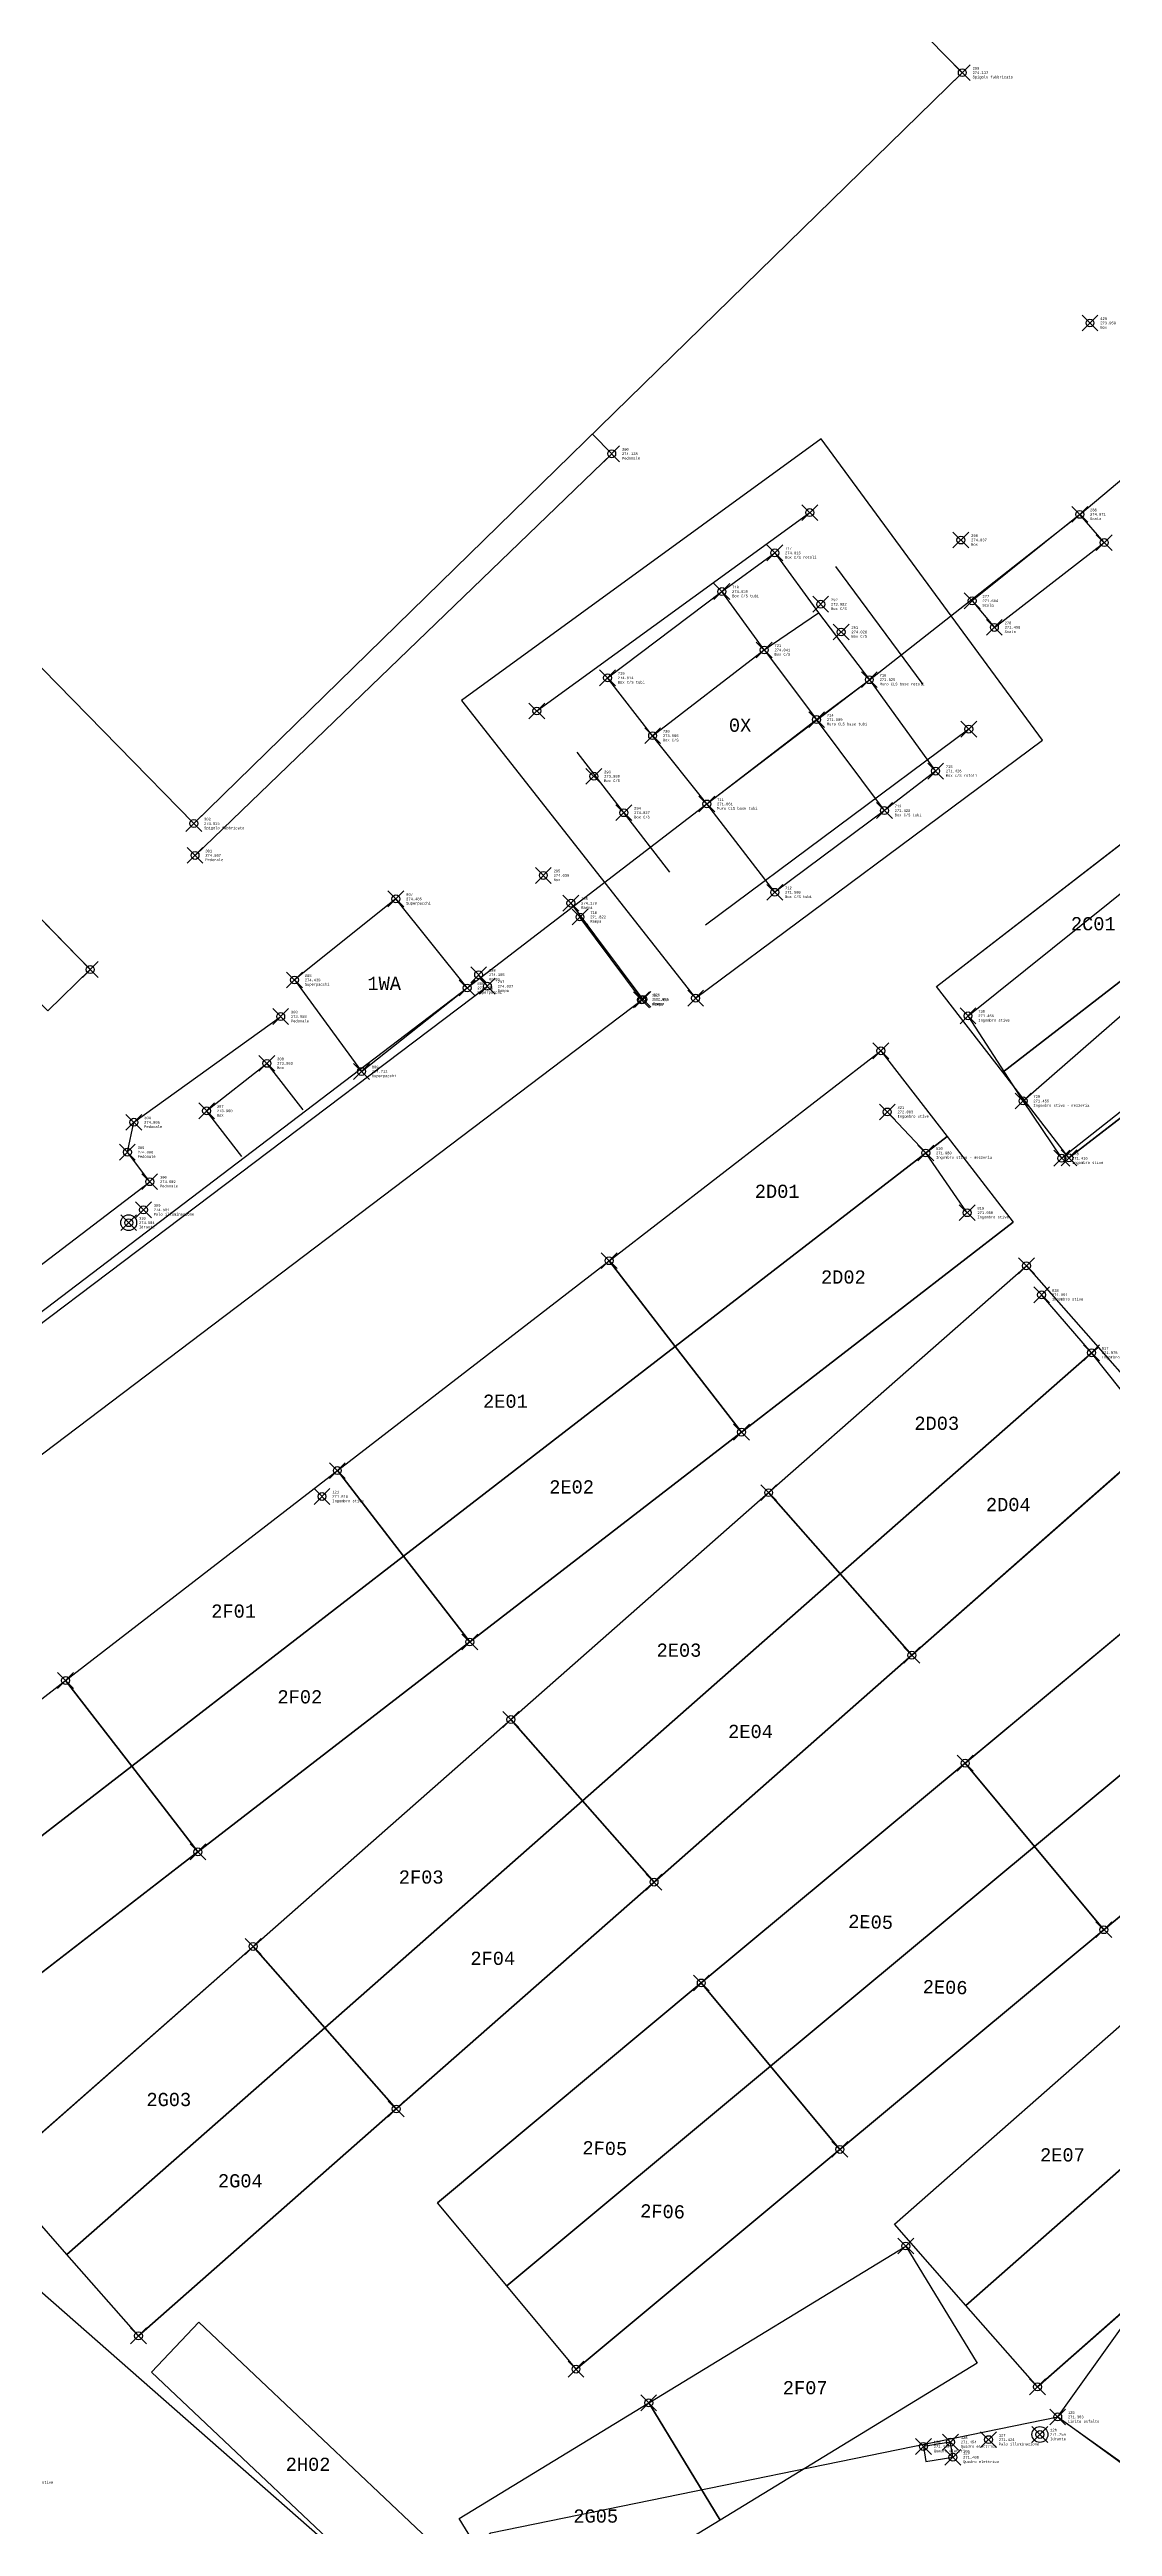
# Model space of a CAD drawing. Extents: x -300 to 752999, y -82189 to 306044.
# Drawn here: x 207910 to 248146, y 47901 to 141680 of the extents above; entities that cross this region are included whole.
import ezdxf
from ezdxf.enums import TextEntityAlignment as Align

# ---------------------------------------------------------------- set-up
doc = ezdxf.new("R2010")
doc.units = 0
doc.header["$PDMODE"] = 35
doc.header["$PDSIZE"] = 300
for name, color, linetype, lineweight in [('WF ingombro stive 2', 1, 'Continuous', 30), ('WF lato di accesso', 40, 'Continuous', 30), ('WF piazzole', 6, 'Continuous', 30), ('WF vertice sinistro', 94, 'Continuous', 30)]:
    doc.layers.add(name, color=color, linetype=linetype, lineweight=lineweight)
doc.layers.add('WF nome aree GPS', color=7, linetype='Continuous')
doc.layers.add('WF nuovi punti', color=6, linetype='Continuous')
doc.styles.get("Standard").update_dxf_attribs({"font": 'consola.ttf', "height": 500})

# ---------------------------------------------------------------- blocks, each defined once
blk = doc.blocks.new('rilievo 2')
at = {"color": 8}
for p, q in [((314517, -473480), (324848, -465970)), ((325817, -468004), (329130, -472483)), ((330867, -474168), (320896, -481588)), ((319553, -479577), (316045, -475043))]:
    blk.add_line(p, q, dxfattribs=at)
at = {"color": 8, "elevation": 2045}
blk.add_lwpolyline([(301578, -478948), (317351, -463742), (316621, -462996)], dxfattribs=at)
at = {"color": 8}
for points in [[(161648, -448828, 1954), (186863, -479531, 1078), (241997, -524553, 234), (257566, -525503, 360), (287808, -502280, 2651), (311879, -483968, 2683), (320954, -477001, -331), (327105, -472296, -331), (335070, -466036, 2080), (354649, -449578, 2133), (314683, -397379, 2207), (310635, -400536, 2212), (303510, -391107, 2143), (295063, -397138, 2335), (271429, -369482, 1692), (264211, -374625, 1649), (263130, -375375, 1675), (222048, -404916, 2809)], [(309560, -546125, -352), (312778, -542459, -391), (334234, -538070, -628), (348344, -548307, -983), (356892, -554192, -1195), (361959, -553931, -1407), (370204, -546889, -1399), (377957, -551519, -1580), (396391, -562427, -1455), (395427, -574492, -1317), (395026, -585611, -1377), (397751, -587224, -1981), (408367, -589089, -2210), (438006, -587763, -2348)], [(318901, -474415, 1995), (317195, -472225, 2023), (321522, -468958, 2048), (323525, -467495, 2024), (325182, -469764, -241251)], [(320954, -477001, -331), (318901, -474415, 1995), (323126, -471171, 2050), (325182, -469764, -241251), (327104, -472295, -467)], [(323126, -471171, 2050), (321522, -468958, 2048)], [(323126, -471171, 2050), (325108, -473807, -482)], [(320954, -477001, -331), (325108, -473807, -482), (327104, -472295, -467), (329612, -475756, -566), (327675, -477250, -564), (323524, -480345, -483), (320954, -477001, -331)], [(327675, -477250, -564), (325108, -473807, -482)], [(332925, -488245, -536), (342792, -479627, -732)], [(315807, -480757, 2187), (318531, -484399, 64), (294129, -502882, -37), (291669, -499749, -32), (312644, -483901, 2046), (312314, -483467, 2113)], [(318481, -484416, -282), (316151, -481280, -169)], [(252733, -525208, 321), (252800, -523809, 2574), (256922, -524079, 2529), (299863, -491302, 2611), (299017, -490184, 2014), (299264, -489052, 2014), (304821, -485049, 1996)], [(303351, -490348, 2310), (302016, -488619, 1969), (304298, -486821, 1972), (305654, -488580, 2259)], [(330807, -492475, -42), (329240, -490215, -11), (327783, -488662, 12)], [(337188, -499887, -264), (335516, -497779, -116), (333626, -495584, -100)]]:
    blk.add_polyline3d(points, dxfattribs=at)
for points in [[(330623, -449313, 2125), (301532, -477741, 2033), (237357, -412142, 2131), (266341, -383731, 2144)], [(330997, -469309, -387), (331837, -470315, -494), (335996, -467105, -550), (335070, -466036, 2080)], [(340490, -477283, -660), (345094, -481970, -805), (334389, -490413, -575), (332925, -488245, -536), (330839, -485021, -525)], [(305345, -483665, 2448), (307881, -487127, 2720), (311879, -483968, 2683), (309182, -480595, 2494)], [(330177, -539023, -538), (329152, -539187, -552), (329241, -539762, -598), (330267, -539597, -584)]]:
    blk.add_polyline3d(points, close=True, dxfattribs=at)
at = {"color": 1}
for centre in [(299068, -492854, 2592), (333561, -538734, -732)]:
    blk.add_circle(centre, 300, dxfattribs=at)
at = {"color": 8}
for p in [(330623, -449313, 2125), (335457, -458790, 1967), (317351, -463742, 2137), (335070, -466036, 2080), (330570, -467007, 2045), (323525, -467495, 2024), (335996, -467105, -550), (321522, -468958, 2048), (325263, -469439, 1990), (330997, -469309, -387), (326036, -470490, 2035), (331837, -470315, -494), (323126, -471171, 2050), (317195, -472225, 2023), (327104, -472295, -467), (318901, -474415, 1995), (325108, -473807, -482), (316678, -475952, 1998), (329612, -475756, -566), (317812, -477331, 2036), (320954, -477001, -331), (327675, -477250, -564), (301532, -477741, 2033), (301578, -478948, 2045), (314763, -479706, 2047), (309182, -480595, 2494), (315807, -480757, 2187), (323524, -480345, -483), (316151, -481280, -169), (305345, -483665, 2448), (312314, -483467, 2113), (311879, -483968, 2683), (312644, -483901, 2046), (318481, -484416, -282), (318531, -484399, 64), (304821, -485049, 1996), (330839, -485021, -525), (304298, -486821, 1972), (307881, -487127, 2720), (332925, -488245, -536), (299264, -489052, 2014), (302016, -488619, 1969), (327783, -488662, 12), (299017, -490184, 2014), (329240, -490215, -11), (334389, -490413, -575), (299863, -491302, 2611), (299068, -492854, 2592), (299627, -492367, 2590), (330807, -492475, -42), (333626, -495584, -100), (335516, -497779, -116), (306385, -503220, -173), (334234, -538070, -628), (329152, -539187, -552), (330177, -539023, -538), (331617, -538929, -568), (333561, -538734, -732), (330267, -539597, -584)]:
    blk.add_point(p, dxfattribs=at)
for s, p in [('299', (331012, -449146, 2125)), ('Spigolo fabbricato', (331012, -449479, 2125)), ('274.117', (331012, -449313, 2125)), ('429', (335846, -458624, 1967)), ('273.959', (335846, -458790, 1967)), ('Box', (335846, -458957, 1967)), ('300', (317740, -463576, 2137)), ('274.128', (317740, -463742, 2137)), ('Pedonale', (317740, -463909, 2137)), ('288', (335459, -465869, 2080)), ('274.071', (335459, -466036, 2080)), ('290', (330959, -466840, 2045)), ('274.037', (330959, -467007, 2045)), ('Scala', (335459, -466203, 2080)), ('274.015', (323914, -467495, 2024)), ('717', (323914, -467328, 2024)), ('Box C/S rotoli', (323914, -467661, 2024)), ('Box', (330959, -467174, 2045)), ('718', (321911, -468791, 2048)), ('274.039', (321911, -468958, 2048)), ('Box C/S tubi', (321911, -469125, 2048)), ('292', (325652, -469272, 1990)), ('273.982', (325652, -469439, 1990)), ('Box C/S', (325652, -469606, 1990)), ('Scala', (331386, -469475, -387)), ('277', (331386, -469142, -387)), ('271.604', (331386, -469309, -387)), ('291', (326425, -470323, 2035)), ('274.026', (326425, -470490, 2035)), ('Box C/S', (326425, -470657, 2035)), ('Scala', (332226, -470482, -494)), ('278', (332226, -470148, -494)), ('271.498', (332226, -470315, -494)), ('274.041', (323515, -471171, 2050)), ('721', (323515, -471004, 2050)), ('Box C/S', (323515, -471337, 2050)), ('274.014', (317584, -472225, 2023)), ('719', (317584, -472059, 2023)), ('Box C/S tubi', (317584, -472392, 2023)), ('Muro CLS base rotoli', (327493, -472462, -467)), ('271.525', (327493, -472295, -467)), ('716', (327493, -472128, -467)), ('273.986', (319290, -474415, 1995)), ('720', (319290, -474248, 1995)), ('Box C/S', (319290, -474582, 1995)), ('Muro CLS base tubi', (325497, -473974, -482)), ('271.509', (325497, -473807, -482)), ('714', (325497, -473640, -482)), ('293', (317067, -475786, 1998)), ('273.989', (317067, -475952, 1998)), ('Box C/S', (317067, -476119, 1998)), ('271.426', (330001, -475756, -566)), ('715', (330001, -475590, -566)), ('Box C/S rotoli', (330001, -475923, -566)), ('294', (318201, -477165, 2036)), ('274.027', (318201, -477331, 2036)), ('Muro CLS base tubi', (321343, -477167, -331)), ('271.661', (321343, -477001, -331)), ('711', (321343, -476834, -331)), ('271.428', (328064, -477250, -564)), ('713', (328064, -477083, -564)), ('Spigolo fabbricato', (301921, -477908, 2033)), ('302', (301921, -477574, 2033)), ('274.025', (301921, -477741, 2033)), ('Box C/S', (318201, -477498, 2036)), ('Box C/S tubi', (328064, -477417, -564)), ('301', (301967, -478782, 2045)), ('274.037', (301967, -478948, 2045)), ('Pedonale', (301967, -479115, 2045)), ('295', (315152, -479539, 2047)), ('274.039', (315152, -479706, 2047)), ('Box', (315152, -479873, 2047)), ('712', (323913, -480178, -483)), ('Superpacchi', (309571, -480761, 2494)), ('807', (309571, -480428, 2494)), ('274.485', (309571, -480595, 2494)), ('296', (316196, -480590, 2187)), ('274.178', (316196, -480757, 2187)), ('Rampa', (316196, -480924, 2187)), ('710', (316540, -481114, -169)), ('271.509', (323913, -480345, -483)), ('Box C/S tubi', (323913, -480512, -483)), ('271.822', (316540, -481280, -169)), ('Rampa', (316540, -481447, -169)), ('Superpacchi', (305734, -483832, 2448)), ('808', (305734, -483498, 2448)), ('274.439', (305734, -483665, 2448)), ('806', (312268, -483801, 2683)), ('298', (312703, -483300, 2113)), ('274.105', (312703, -483467, 2113)), ('Rampa', (312703, -483634, 2113)), ('297', (313033, -483734, 2046)), ('274.037', (313033, -483901, 2046)), ('303', (305210, -484882, 1996)), ('Superpacchi', (312268, -484135, 2683)), ('274.675', (312268, -483968, 2683)), ('Rampa', (313033, -484068, 2046)), ('709', (318870, -484249, -282)), ('271.709', (318870, -484416, -282)), ('Rampa', (318870, -484583, -282)), ('276', (318920, -484232, 64)), ('272.055', (318920, -484399, 64)), ('Rampa', (318920, -484566, 64)), ('730', (331228, -484855, -525)), ('273.988', (305210, -485049, 1996)), ('Pedonale', (305210, -485216, 1996)), ('271.466', (331228, -485021, -525)), ('Ingombro stive', (331228, -485188, -525)), ('308', (304687, -486654, 1972)), ('273.963', (304687, -486821, 1972)), ('Box', (304687, -486988, 1972)), ('Superpacchi', (308270, -487294, 2720)), ('809', (308270, -486960, 2720)), ('274.712', (308270, -487127, 2720)), ('307', (302405, -488452, 1969)), ('273.960', (302405, -488619, 1969)), ('821', (328172, -488495, 12)), ('271.455', (333314, -488245, -536)), ('729', (333314, -488079, -536)), ('Ingombro stive - mezzeria', (333314, -488412, -536)), ('304', (299653, -488885, 2014)), ('274.006', (299653, -489052, 2014)), ('Pedonale', (299653, -489219, 2014)), ('Box', (302405, -488786, 1969)), ('272.003', (328172, -488662, 12)), ('Ingombro stive', (328172, -488829, 12)), ('305', (299406, -490017, 2014)), ('274.006', (299406, -490184, 2014)), ('Pedonale', (299406, -490351, 2014)), ('820', (329629, -490048, -11)), ('271.980', (329629, -490215, -11)), ('Ingombro stive - mezzeria', (329629, -490381, -11)), ('271.416', (334778, -490413, -575)), ('728', (334778, -490247, -575)), ('306', (300252, -491135, 2611)), ('274.602', (300252, -491302, 2611)), ('Ingombro stive', (334778, -490580, -575)), ('309', (300016, -492201, 2590)), ('274.581', (300016, -492367, 2590)), ('Pedonale', (300252, -491468, 2611)), ('819', (331196, -492308, -42)), ('310', (299457, -492687, 2592)), ('274.584', (299457, -492854, 2592)), ('Idrante', (299457, -493021, 2592)), ('Palo illuminazione', (300016, -492534, 2590)), ('271.950', (331196, -492475, -42)), ('Ingombro stive', (331196, -492642, -42)), ('818', (334015, -495417, -100)), ('271.891', (334015, -495584, -100)), ('Ingombro stive', (334015, -495750, -100)), ('817', (335905, -497612, -116)), ('271.875', (335905, -497779, -116)), ('Ingombro stive - mezzeria', (335905, -497945, -116)), ('271.818', (306774, -503220, -173)), ('121', (306774, -503054, -173)), ('Ingombro stive', (306774, -503387, -173)), ('125', (334623, -537904, -628)), ('271.363', (334623, -538070, -628)), ('Limite asfalto', (334623, -538237, -628)), ('271.440', (329541, -539187, -552)), ('130', (329541, -539020, -552)), ('Quadro elettrico', (330566, -539189, -538)), ('128', (330566, -538856, -538)), ('271.454', (330566, -539023, -538)), ('127', (332006, -538762, -568)), ('271.424', (332006, -538929, -568)), ('Palo illuminazione', (332006, -539095, -568)), ('126', (333950, -538568, -732)), ('271.259', (333950, -538734, -732)), ('Idrante', (333950, -538901, -732)), ('Quadro elettrico', (329541, -539354, -552)), ('Quadro elettrico', (330656, -539764, -584)), ('129', (330656, -539430, -584)), ('271.408', (330656, -539597, -584)), ('Ingombro stive', (295022, -540548, -99))]:
    blk.add_text(s, height=100, dxfattribs=at).set_placement(p, align=Align.MIDDLE_LEFT)

msp = doc.modelspace()

# ---------------------------------------------------------------- linework, layer by layer
at = {"layer": 'WF ingombro stive 2'}
for points, elevation in [([(209451, 106847), (207851, 105288), (173901, 140115), (175501, 141675)], 1839), ([(239380, 103771), (241886, 100527), (231598, 92580), (229092, 95824)], -11), ([(241886, 100527), (244393, 97282), (234105, 89335), (231598, 92580)], -11), ([(229092, 95824), (231598, 92580), (221310, 84633), (218804, 87877)], -11), ([(244890, 95631), (247599, 92554), (237841, 83964), (235132, 87042)], -116), ([(231598, 92580), (234105, 89335), (223817, 81388), (221310, 84633)], -11), ([(247599, 92554), (250308, 89476), (240550, 80887), (237841, 83964)], -116), ([(218804, 87877), (221310, 84633), (211022, 76686), (208516, 79930)], -11), ([(235132, 87042), (237841, 83964), (228083, 75374), (225374, 78452)], -116), ([(221310, 84633), (223817, 81388), (213528, 73441), (211022, 76686)], -11), ([(252562, 85116), (255185, 81965), (245195, 73646), (242572, 76797)], -768), ([(237841, 83964), (240550, 80887), (230792, 72297), (228083, 75374)], -116), ([(255185, 81965), (257809, 78814), (247819, 70495), (245195, 73646)], -768), ([(208516, 79930), (211022, 76686), (200734, 68739), (198228, 71983)], -11), ([(225374, 78452), (228083, 75374), (218325, 66785), (215616, 69862)], -116), ([(211022, 76686), (213528, 73441), (203240, 65494), (200734, 68739)], -11), ([(242572, 76797), (245195, 73646), (235205, 65327), (232582, 68478)], -768), ([(228083, 75374), (230792, 72297), (221034, 63707), (218325, 66785)], -116), ([(245195, 73646), (247819, 70495), (237829, 62177), (235205, 65327)], -768), ([(215616, 69862), (218325, 66785), (208567, 58195), (205858, 61272)], -116), ([(232582, 68478), (235205, 65327), (225216, 57009), (222592, 60159)], -768), ([(249649, 67933), (252358, 64855), (242600, 56266), (239891, 59343)], -566), ([(218325, 66785), (221034, 63707), (211276, 55117), (208567, 58195)], -116), ([(235205, 65327), (237829, 62177), (227839, 53858), (225216, 57009)], -768), ([(252358, 64855), (255067, 61778), (245310, 53188), (242600, 56266)], -566), ([(194897, 57770), (199939, 63508), (221167, 44857), (216125, 39119)], 302), ([(213558, 55630), (222953, 46746), (221167, 44857), (211772, 53741)], 302), ([(251124, 48452), (253617, 51956), (248565, 55551), (246072, 52047)], -628)]:
    msp.add_lwpolyline(points, close=True, dxfattribs=dict(at, elevation=elevation))
for points in [[(251774, 114153), (254281, 110908), (243993, 102961), (241486, 106206)], [(254281, 110908), (256787, 107664), (246499, 99717), (243993, 102961)], [(230591, 52581), (240322, 58519), (243031, 54080), (233299, 48142)], [(223420, 48206), (230591, 52581), (233299, 48142), (226129, 43767)]]:
    msp.add_lwpolyline(points, close=True, dxfattribs=at)
at = {"layer": 'WF lato di accesso'}
for p, q in [((209451, 106847, 1839), (175501, 141675, 1839)), ((232366, 105763), (245494, 115532)), ((241486, 106206), (251774, 114153)), ((221021, 109523, 2448), (217184, 106452, 2448)), ((246499, 99717), (256787, 107664)), ((229092, 95824, -11), (239380, 103771, -11)), ((234105, 89335, -11), (244393, 97282, -11)), ((218804, 87877, -11), (229092, 95824, -11)), ((235132, 87042, -116), (244890, 95631, -116)), ((223817, 81388, -11), (234105, 89335, -11)), ((240550, 80887, -116), (250308, 89476, -116)), ((208516, 79930, -11), (218804, 87877, -11)), ((225374, 78452, -116), (235132, 87042, -116)), ((252562, 85116, -768), (242572, 76797, -768)), ((213528, 73441, -11), (223817, 81388, -11)), ((230792, 72297, -116), (240550, 80887, -116)), ((198228, 71983, -11), (208516, 79930, -11)), ((247819, 70495, -768), (257809, 78814, -768)), ((215616, 69862, -116), (225374, 78452, -116)), ((242572, 76797, -768), (232582, 68478, -768)), ((203240, 65494, -11), (213528, 73441, -11)), ((221034, 63707, -116), (230792, 72297, -116)), ((237829, 62177, -768), (247819, 70495, -768)), ((205858, 61272, -116), (215616, 69862, -116)), ((232582, 68478, -768), (222592, 60159, -768)), ((239891, 59343, -566), (249649, 67933, -566)), ((211276, 55117, -116), (221034, 63707, -116)), ((227839, 53858, -768), (237829, 62177, -768)), ((245310, 53188, -566), (255067, 61778, -566)), ((230591, 52581), (240322, 58519)), ((213558, 55630, 302), (222953, 46746, 302)), ((223420, 48206), (230591, 52581))]:
    msp.add_line(p, q, dxfattribs=at)
at = {"layer": 'WF nuovi punti'}
for p in [(236687, 124148), (226356, 116637), (242706, 115950), (217183, 106452), (223717, 106149), (219719, 102990)]:
    msp.add_point(p, dxfattribs=at)
at = {"layer": 'WF piazzole'}
msp.add_lwpolyline([(223500, 117033), (232366, 105763), (245494, 115532), (237121, 126936)], close=True, dxfattribs=at)
at = {"layer": 'WF piazzole', "elevation": 2448}
msp.add_lwpolyline([(223718, 106149), (221021, 109523), (217184, 106452), (219719, 102990)], close=True, dxfattribs=at)
at = {"layer": 'WF vertice sinistro'}
for p in [(221021, 109523, 2448), (209451, 106847, 1839), (232366, 105763), (239380, 103771, -11), (246499, 99717), (229092, 95824, -11), (244890, 95631, -116), (234105, 89335, -11), (218804, 87877, -11), (235132, 87042, -116), (223817, 81388, -11), (240550, 80887, -116), (208516, 79930, -11), (225374, 78452, -116), (242572, 76797, -768), (213528, 73441, -11), (230792, 72297, -116), (247819, 70495, -768), (215616, 69862, -116), (232582, 68478, -768), (221034, 63707, -116), (237829, 62177, -768), (240322, 58519), (211276, 55117, -116), (227839, 53858, -768), (245310, 53188, -566), (230591, 52581)]:
    msp.add_point(p, dxfattribs=at)

# ---------------------------------------------------------------- block references
at = {"color": 251}
msp.add_blockref('rilievo 2', (-88161, 590117), dxfattribs=at)

# ---------------------------------------------------------------- texts
at = {"layer": 'WF nome aree GPS'}
for s, p in [('0X', (233626, 115850, -905)), ('2C01', (246573, 108333, -49)), ('1WA', (219943, 106073, -905)), ('2D01', (234607, 98202, -60)), ('2D02', (237113, 94957, -60)), ('2E01', (224319, 90255, -60)), ('2D03', (240647, 89419, -165)), ('2E02', (226825, 87010, -60)), ('2D04', (243356, 86341, -165)), ('2F01', (214031, 82308, -60)), ('2E03', (230889, 80829, -165)), ('2F02', (216537, 79063, -60)), ('2E04', (233598, 77751, -165)), ('2F03', (221131, 72239, -165)), ('2F04', (223840, 69162, -165)), ('2G03', (211576, 63817, -165)), ('2E07', (245406, 61720, -615)), ('2G04', (214285, 60739, -165)), ('2F07', (235668, 52905, -49)), ('2H02', (216849, 50004, -49)), ('2G05', (227738, 48045, -49))]:
    msp.add_text(s, height=500, dxfattribs=at).set_placement(p)
for s, p in [('2E05', (238138, 70565, -816)), ('2E06', (240958, 68094, -816)), ('2F05', (228075, 61995, -816)), ('2F06', (230262, 59604, -816))]:
    msp.add_text(s, height=500, rotation=358.42778, dxfattribs=at).set_placement(p)

doc.saveas('drawing.dxf')
